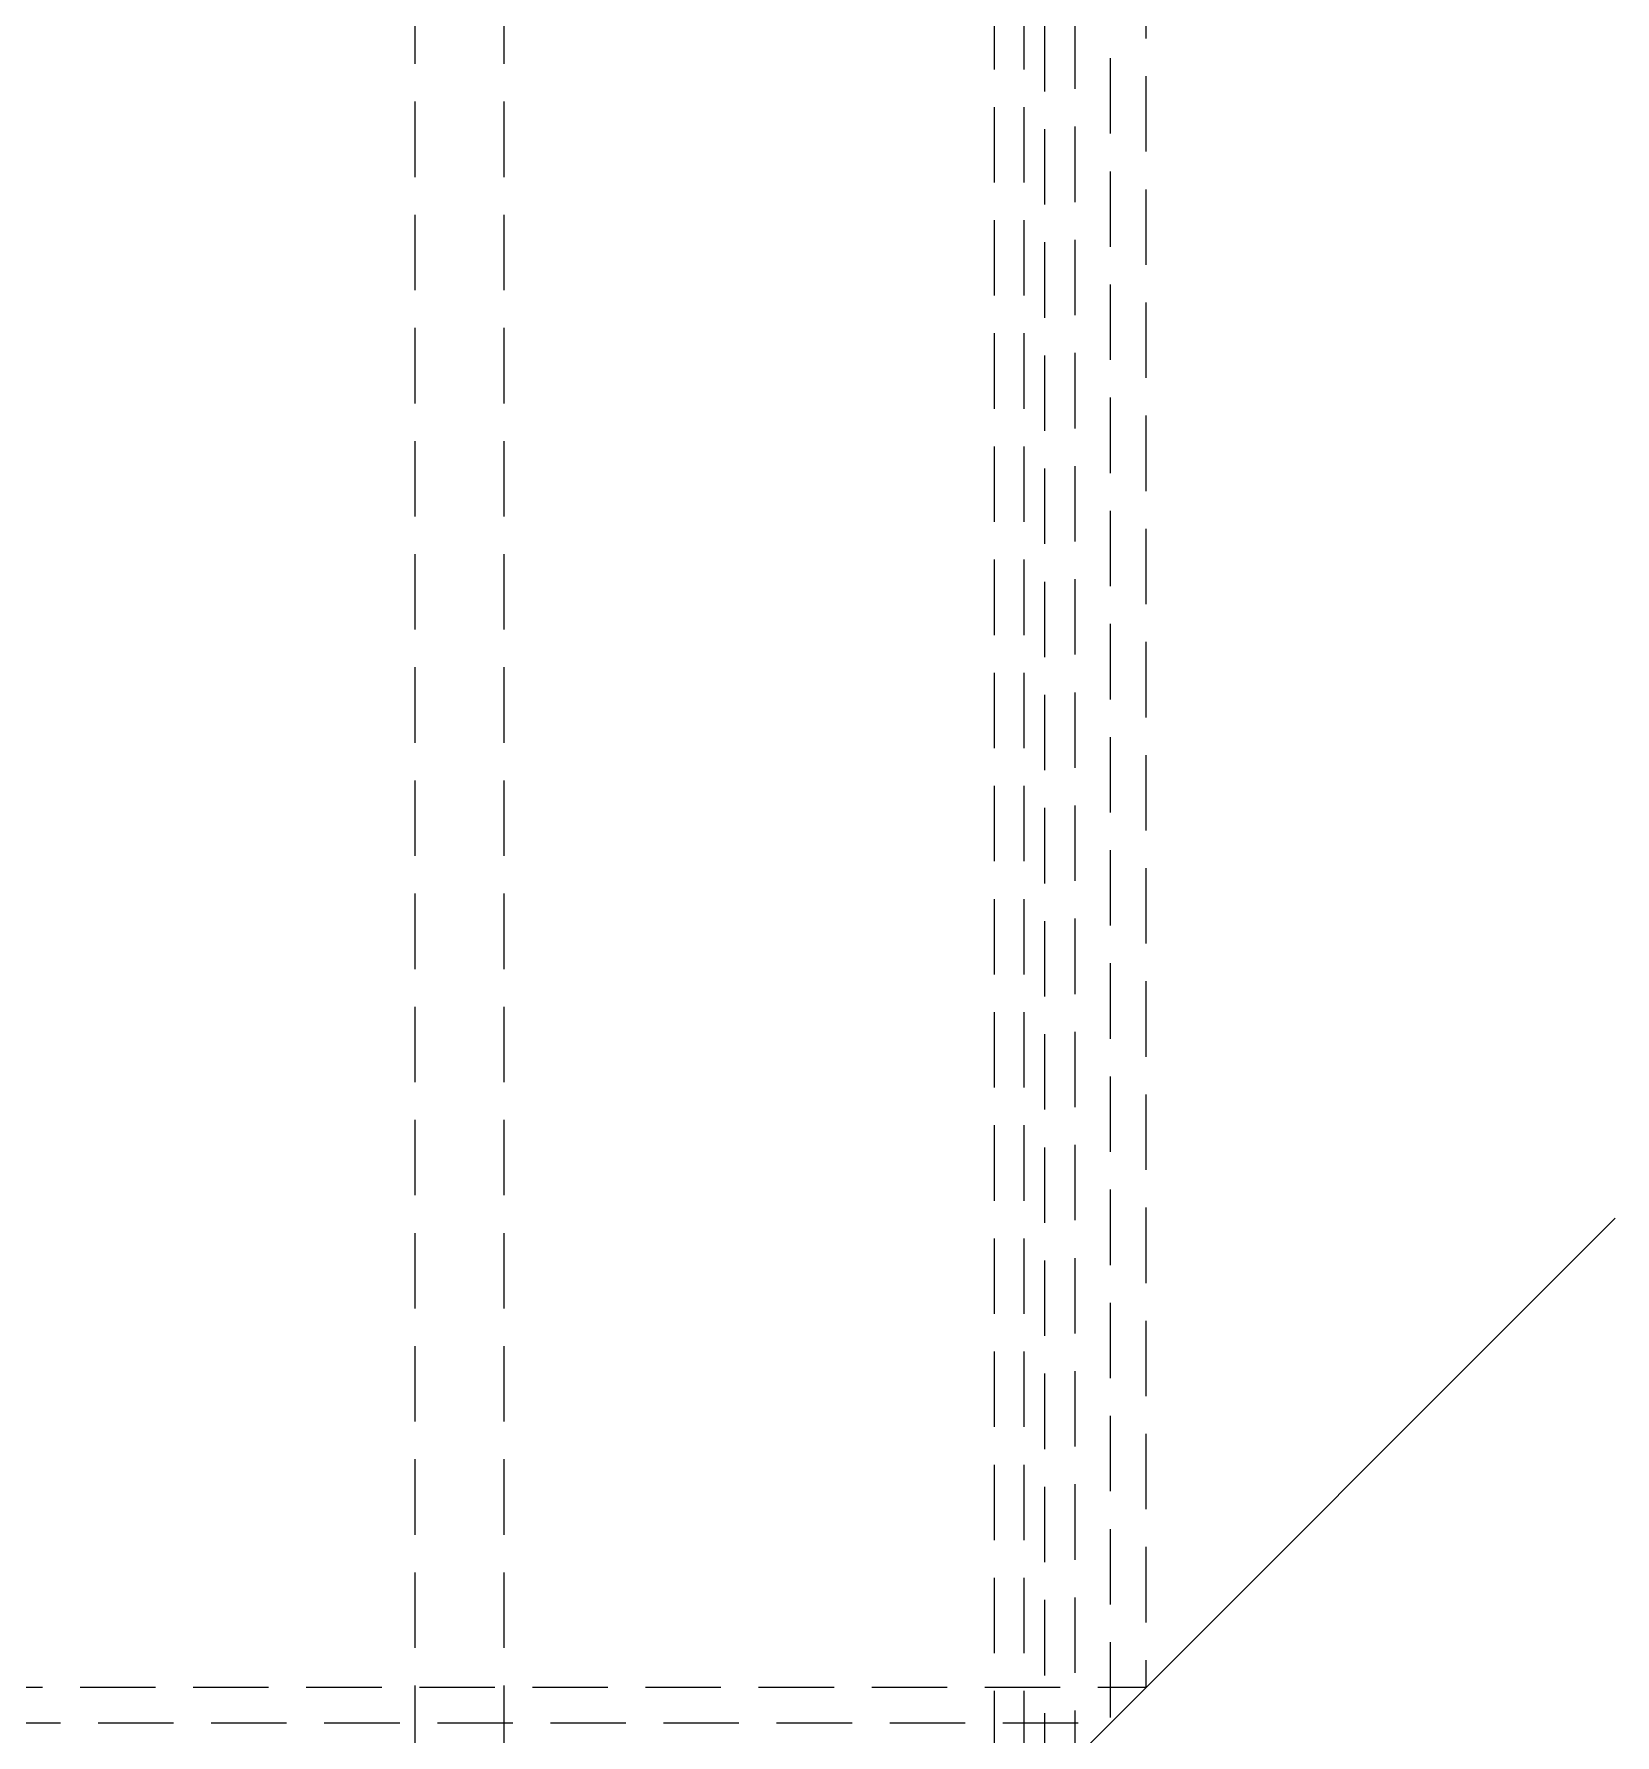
# Model space of a CAD drawing. Header units: millimetres. Extents: x -92220 to 11040, y -5929 to 27498.
# Drawn here: x 7186 to 9849, y -2999 to -135 of the extents above; entities that cross this region are included whole.
import ezdxf

# ---------------------------------------------------------------- set-up
doc = ezdxf.new("R2010")
doc.units = ezdxf.units.MM
doc.linetypes.add('DASHED', pattern=[19.05, 12.7, -6.35])
doc.layers.add('100 noprint', color=1, linetype='Continuous', plot=False)

msp = doc.modelspace()

# ---------------------------------------------------------------- linework, layer by layer
at = {"layer": '100 noprint', "color": 2}
msp.add_line((6049.1, -5928.6), (9849.2, -2128.6), dxfattribs=at)
at = {"layer": '100 noprint', "color": 2, "linetype": 'DASHED', "ltscale": 10}
msp.add_lwpolyline([(409, -3088.9), (8888.8, -3088.9), (8888.8, 1787.9)], dxfattribs=at)
at = {"layer": '100 noprint', "color": 2, "linetype": 'DASHED', "ltscale": 10, "flags": 128}
for points in [[(-18.3, -3999.8), (7978, -3999.8), (7978, 1275.9)], [(-18.3, -4149.8), (7828, -4149.8), (7828, 1275.9)], [(215, -2918.6), (9059.2, -2918.6), (9059.2, 1147.5)], [(245.3, -2978.6), (8999.2, -2978.6), (8999.2, 930.6)], [(8939.2, 471.3), (8939.2, -3038.6), (220.4, -3038.6)], [(925, -3123.9), (8853.8, -3123.9), (8853.8, 0)], [(925, -3173.9), (8803.8, -3173.9), (8803.8, 0)]]:
    msp.add_lwpolyline(points, dxfattribs=at)

doc.saveas('drawing.dxf')
